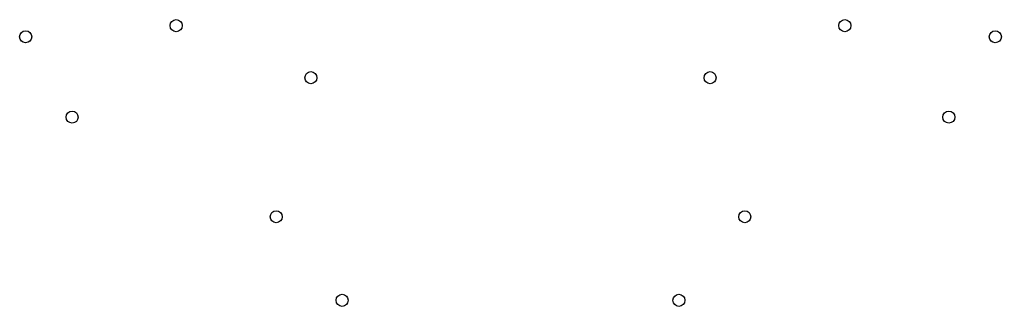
# Model space of a CAD drawing. Header units: millimetres. Extents: x 80 to 341, y -196 to -119.
import ezdxf

# ---------------------------------------------------------------- set-up
doc = ezdxf.new("R2010")
doc.units = ezdxf.units.MM

msp = doc.modelspace()

# ---------------------------------------------------------------- linework, layer by layer
for centre in [(121.83, -121.07), (299.09, -121.07), (81.93, -124.01), (338.98, -124.01), (157.55, -134.87), (263.37, -134.87), (94.24, -145.32), (326.67, -145.32), (148.36, -171.74), (272.56, -171.74), (165.81, -193.92), (255.11, -193.92)]:
    msp.add_circle(centre, 1.6)

doc.saveas('drawing.dxf')
